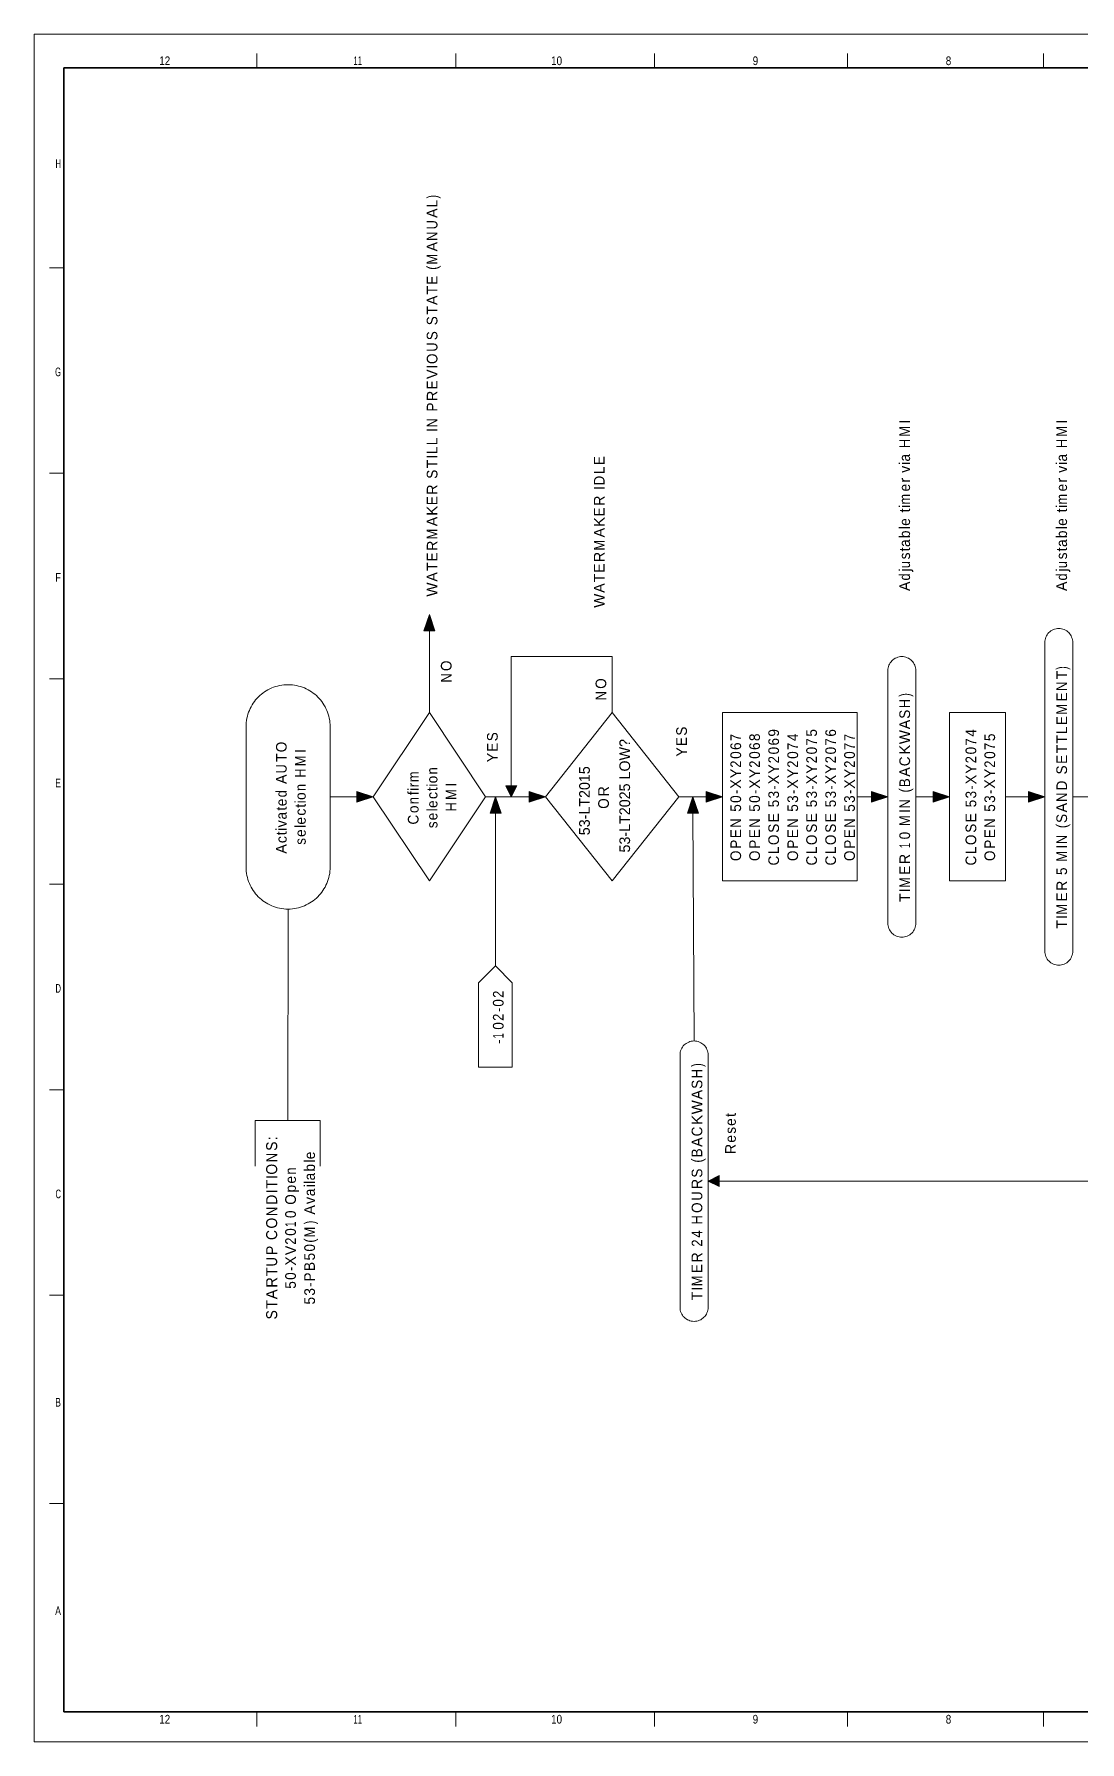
# Model space of a CAD drawing. Header units: millimetres. Extents: x 0 to 841, y 0 to 594.
# Drawn here: x 0 to 364, y 0 to 594 of the extents above; entities that cross this region are included whole.
import ezdxf
from ezdxf.enums import TextEntityAlignment as Align

# ---------------------------------------------------------------- set-up
doc = ezdxf.new("R2010")
doc.units = ezdxf.units.MM
doc.header["$LTSCALE"] = 1.5
for name, color, linetype, lineweight in [('1', 7, 'Continuous', 13), ('51', 7, 'Continuous', 13), ('9', 7, 'Continuous', 13)]:
    doc.layers.add(name, color=color, linetype=linetype, lineweight=lineweight)

msp = doc.modelspace()

# ---------------------------------------------------------------- hatches: boundary and pattern name
at = {"layer": '51'}
for points in [[(139.376, 386.406), (135.549, 386.406), (137.491, 392.123)], [(112.299, 326.835), (112.299, 330.608), (117.954, 328.721)], [(162.454, 323.004), (158.627, 323.004), (160.512, 328.721)], [(164.054, 332.494), (167.881, 332.494), (165.939, 328.721)], [(172.223, 326.835), (172.223, 330.608), (177.878, 328.721)], [(231.061, 323.004), (227.233, 323.004), (229.118, 328.721)], [(233.745, 326.835), (233.745, 330.608), (239.457, 328.721)], [(291.269, 326.835), (291.269, 330.608), (296.981, 328.721)], [(312.747, 326.835), (312.747, 330.608), (318.403, 328.721)], [(345.88, 326.835), (345.88, 330.608), (351.592, 328.721)], [(238.258, 196.944), (238.258, 193.113), (234.431, 195.057)]]:
    msp.add_hatch(color=256, dxfattribs=at).paths.add_polyline_path(points)

# ---------------------------------------------------------------- linework, layer by layer
at = {"layer": '1'}
for p, q in [((77.491, 587.261), (77.491, 582.228)), ((77.491, 587.261), (77.491, 582.228)), ((146.654, 587.261), (146.654, 582.228)), ((146.654, 587.261), (146.654, 582.228)), ((215.817, 587.261), (215.817, 582.228)), ((215.817, 587.261), (215.817, 582.228)), ((282.976, 587.261), (282.976, 582.228)), ((282.976, 587.261), (282.976, 582.228)), ((351.136, 587.261), (351.136, 582.228)), ((351.136, 587.261), (351.136, 582.228)), ((10.333, 512.761), (5.321, 512.761)), ((10.333, 512.761), (5.321, 512.761)), ((10.333, 441.28), (5.321, 441.28)), ((10.333, 441.28), (5.321, 441.28)), ((10.333, 369.799), (5.321, 369.799)), ((10.333, 369.799), (5.321, 369.799)), ((10.333, 298.318), (5.321, 298.318)), ((10.333, 298.318), (5.321, 298.318)), ((10.333, 226.838), (5.321, 226.838)), ((10.333, 226.838), (5.321, 226.838)), ((10.333, 155.357), (5.321, 155.357)), ((10.333, 155.357), (5.321, 155.357)), ((10.333, 82.869), (5.321, 82.869)), ((10.333, 82.869), (5.321, 82.869)), ((77.491, 10.382), (77.491, 5.348)), ((77.491, 10.382), (77.491, 5.348)), ((146.654, 10.382), (146.654, 5.348)), ((146.654, 10.382), (146.654, 5.348)), ((215.817, 10.382), (215.817, 5.348)), ((215.817, 10.382), (215.817, 5.348)), ((282.976, 10.382), (282.976, 5.348)), ((282.976, 10.382), (282.976, 5.348)), ((351.136, 10.382), (351.136, 5.348)), ((351.136, 10.382), (351.136, 5.348))]:
    msp.add_line(p, q, dxfattribs=at)
at = {"layer": '1', "lineweight": 25}
msp.add_line((10.333, 10.382), (10.333, 156.364), dxfattribs=at)
at = {"layer": '1', "lineweight": 35}
msp.add_line((648.95, 10.382), (10.333, 10.382), dxfattribs=at)
msp.add_lwpolyline([(829.263, 112.014), (829.263, 582.228), (10.333, 582.228), (10.333, 10.382)], dxfattribs=at)
msp.add_lwpolyline([(829.263, 112.014), (829.263, 582.228), (10.333, 582.228), (10.333, 10.382)], dxfattribs=at)
at = {"layer": '1', "lineweight": 25}
msp.add_lwpolyline([(648.95, 10.382), (10.333, 10.382), (10.333, 156.364)], dxfattribs=at)
at = {"layer": '51'}
for p, q in [((137.491, 357.992), (137.491, 386.92)), ((102.988, 328.721), (112.757, 328.721)), ((156.97, 328.721), (172.68, 328.721)), ((224.262, 328.721), (234.259, 328.721)), ((286.299, 328.721), (291.726, 328.721)), ((306.75, 328.721), (313.205, 328.721)), ((337.939, 328.721), (346.336, 328.721)), ((361.303, 328.721), (368.672, 328.721)), ((160.512, 269.893), (160.512, 323.461)), ((229.575, 243.824), (229.118, 323.461)), ((88.365, 289.674), (88.25, 216.096)), ((507.598, 195.057), (237.801, 195.057))]:
    msp.add_line(p, q, dxfattribs=at)
for points in [[(139.376, 386.406), (135.549, 386.406), (137.491, 392.123)], [(361.303, 275.039), (361.303, 382.347), (361.303, 382.347), (361.303, 382.861), (361.189, 383.376), (361.075, 383.834), (360.903, 384.291), (360.731, 384.691), (360.503, 385.091), (360.217, 385.491), (359.875, 385.835), (359.532, 386.12), (359.19, 386.406), (358.732, 386.635), (358.332, 386.864), (357.876, 387.035), (357.419, 387.15), (356.961, 387.206), (356.447, 387.264), (355.933, 387.206), (355.476, 387.15), (354.962, 387.035), (354.562, 386.864), (354.106, 386.635), (353.706, 386.406), (353.363, 386.12), (353.02, 385.835), (352.677, 385.491), (352.391, 385.091), (352.163, 384.691), (351.935, 384.291), (351.763, 383.834), (351.649, 383.376), (351.592, 382.861), (351.592, 382.347), (351.592, 382.347), (351.592, 275.039), (351.592, 274.524), (351.649, 274.067), (351.763, 273.609), (351.935, 273.152), (352.163, 272.694), (352.391, 272.294), (352.677, 271.951), (353.02, 271.608), (353.363, 271.265), (353.706, 270.98), (354.106, 270.75), (354.562, 270.522), (354.962, 270.408), (355.476, 270.236), (355.933, 270.179), (356.447, 270.179), (356.961, 270.179), (357.419, 270.236), (357.876, 270.408), (358.332, 270.522), (358.732, 270.75), (359.19, 270.98), (359.532, 271.265), (359.875, 271.608), (360.217, 271.951), (360.503, 272.294), (360.731, 272.694), (360.903, 273.152), (361.075, 273.609), (361.189, 274.067), (361.303, 274.524), (361.303, 275.039)], [(306.75, 284.814), (306.75, 372.628), (306.75, 372.628), (306.692, 373.086), (306.635, 373.6), (306.521, 374.057), (306.35, 374.515), (306.121, 374.915), (305.893, 375.315), (305.607, 375.715), (305.265, 376.058), (304.921, 376.402), (304.579, 376.63), (304.179, 376.916), (303.722, 377.087), (303.265, 377.259), (302.808, 377.373), (302.351, 377.487), (301.837, 377.487), (301.323, 377.487), (300.866, 377.373), (300.409, 377.259), (299.952, 377.087), (299.494, 376.916), (299.095, 376.63), (298.752, 376.402), (298.409, 376.058), (298.067, 375.715), (297.781, 375.315), (297.553, 374.915), (297.324, 374.515), (297.21, 374.057), (297.095, 373.6), (296.981, 373.086), (296.981, 372.628), (296.981, 372.628), (296.981, 372.628), (296.981, 284.814), (296.981, 284.3), (297.095, 283.843), (297.21, 283.328), (297.324, 282.871), (297.553, 282.471), (297.781, 282.07), (298.067, 281.67), (298.409, 281.328), (298.752, 281.041), (299.095, 280.755), (299.494, 280.527), (299.952, 280.298), (300.409, 280.127), (300.866, 280.013), (301.323, 279.955), (301.837, 279.898), (302.351, 279.955), (302.808, 280.013), (303.265, 280.127), (303.722, 280.298), (304.179, 280.527), (304.579, 280.755), (304.921, 281.041), (305.265, 281.328), (305.607, 281.67), (305.893, 282.07), (306.121, 282.471), (306.35, 282.871), (306.521, 283.328), (306.635, 283.843), (306.692, 284.3), (306.75, 284.814)], [(156.97, 328.721), (137.491, 299.45), (117.954, 328.721), (137.491, 357.992)], [(224.262, 328.721), (201.07, 299.45), (177.878, 328.721), (201.07, 357.992)], [(239.457, 299.45), (239.457, 357.992), (286.299, 357.992), (286.299, 299.45)], [(318.403, 299.45), (318.403, 357.992), (337.939, 357.992), (337.939, 299.45)], [(112.299, 326.835), (112.299, 330.608), (117.954, 328.721)], [(162.454, 323.004), (158.627, 323.004), (160.512, 328.721)], [(164.054, 332.494), (167.881, 332.494), (165.939, 328.721)], [(172.223, 326.835), (172.223, 330.608), (177.878, 328.721)], [(231.061, 323.004), (227.233, 323.004), (229.118, 328.721)], [(233.745, 326.835), (233.745, 330.608), (239.457, 328.721)], [(291.269, 326.835), (291.269, 330.608), (296.981, 328.721)], [(312.747, 326.835), (312.747, 330.608), (318.403, 328.721)], [(345.88, 326.835), (345.88, 330.608), (351.592, 328.721)], [(166.339, 234.733), (166.339, 264.005), (160.512, 269.893), (154.628, 264.005), (154.628, 234.733)], [(234.431, 151.15), (234.431, 238.964), (234.431, 239.421), (234.317, 239.936), (234.202, 240.393), (234.031, 240.85), (233.859, 241.251), (233.631, 241.651), (233.345, 242.051), (233.002, 242.394), (232.66, 242.68), (232.317, 242.966), (231.917, 243.194), (231.46, 243.424), (231.003, 243.594), (230.546, 243.709), (230.089, 243.766), (229.575, 243.824), (229.061, 243.766), (228.604, 243.709), (228.09, 243.594), (227.69, 243.424), (227.233, 243.194), (226.833, 242.966), (226.491, 242.68), (226.091, 242.394), (225.805, 242.051), (225.519, 241.651), (225.291, 241.251), (225.062, 240.85), (224.891, 240.393), (224.776, 239.936), (224.72, 239.421), (224.72, 238.964), (224.72, 238.964), (224.72, 238.964), (224.72, 151.15), (224.72, 150.636), (224.776, 150.121), (224.891, 149.664), (225.062, 149.206), (225.291, 148.806), (225.519, 148.406), (225.805, 148.006), (226.091, 147.663), (226.491, 147.377), (226.833, 147.091), (227.233, 146.806), (227.69, 146.634), (228.09, 146.462), (228.604, 146.348), (229.061, 146.291), (229.575, 146.234), (230.089, 146.291), (230.546, 146.348), (231.003, 146.462), (231.46, 146.634), (231.917, 146.806), (232.317, 147.091), (232.66, 147.377), (233.002, 147.663), (233.345, 148.006), (233.631, 148.406), (233.859, 148.806), (234.031, 149.206), (234.202, 149.664), (234.317, 150.121), (234.431, 150.636), (234.431, 151.15)], [(238.258, 196.944), (238.258, 193.113), (234.431, 195.057)]]:
    msp.add_lwpolyline(points, close=True, dxfattribs=at)
for points in [[(201.07, 357.992), (201.07, 377.487), (165.939, 377.487), (165.939, 332.037)], [(102.988, 304.309), (102.988, 353.076), (102.988, 353.076), (102.931, 353.819), (102.874, 354.562), (102.817, 355.306), (102.646, 356.049), (102.474, 356.735), (102.302, 357.42), (102.074, 358.107), (101.789, 358.793), (101.503, 359.422), (101.217, 360.05), (100.817, 360.68), (100.475, 361.251), (100.075, 361.823), (99.618, 362.394), (99.161, 362.909), (98.646, 363.424), (98.19, 363.939), (97.619, 364.395), (97.105, 364.796), (96.533, 365.253), (95.905, 365.596), (95.276, 365.939), (94.648, 366.282), (94.02, 366.568), (93.335, 366.854), (92.706, 367.083), (91.963, 367.254), (91.278, 367.426), (90.535, 367.54), (89.85, 367.654), (89.107, 367.712), (88.365, 367.712), (87.565, 367.712), (86.822, 367.654), (86.137, 367.54), (85.394, 367.426), (84.709, 367.254), (83.966, 367.083), (83.28, 366.854), (82.652, 366.568), (81.967, 366.282), (81.339, 365.939), (80.767, 365.596), (80.139, 365.253), (79.568, 364.796), (79.054, 364.395), (78.482, 363.939), (77.968, 363.424), (77.511, 362.909), (77.054, 362.394), (76.597, 361.823), (76.197, 361.251), (75.854, 360.68), (75.454, 360.05), (75.169, 359.422), (74.883, 358.793), (74.598, 358.107), (74.369, 357.42), (74.198, 356.735), (74.026, 356.049), (73.855, 355.306), (73.798, 354.562), (73.741, 353.819), (73.741, 353.076), (73.741, 353.076), (73.741, 304.309), (73.741, 303.566), (73.798, 302.823), (73.855, 302.08), (74.026, 301.337), (74.198, 300.65), (74.369, 299.965), (74.598, 299.279), (74.883, 298.593), (75.169, 297.964), (75.454, 297.335), (75.854, 296.706), (76.197, 296.135), (76.597, 295.562), (77.054, 294.991), (77.511, 294.476), (77.968, 293.961), (78.482, 293.447), (79.054, 292.99), (79.568, 292.59), (80.139, 292.19), (80.767, 291.789), (81.339, 291.446), (81.967, 291.103), (82.652, 290.817), (83.28, 290.589), (83.966, 290.36), (84.709, 290.131), (85.394, 289.96), (86.137, 289.846), (86.822, 289.731), (87.565, 289.674), (88.365, 289.674)], [(88.365, 289.674), (89.107, 289.674), (89.85, 289.731), (90.535, 289.846), (91.278, 289.96), (91.963, 290.131), (92.706, 290.36), (93.335, 290.589), (94.02, 290.817), (94.648, 291.103), (95.276, 291.446), (95.905, 291.789), (96.533, 292.19), (97.105, 292.59), (97.619, 292.99), (98.19, 293.447), (98.646, 293.961), (99.161, 294.476), (99.618, 294.991), (100.075, 295.562), (100.475, 296.135), (100.817, 296.706), (101.217, 297.335), (101.503, 297.964), (101.789, 298.593), (102.074, 299.279), (102.302, 299.965), (102.474, 300.65), (102.646, 301.337), (102.817, 302.08), (102.874, 302.823), (102.931, 303.566), (102.988, 304.309), (102.988, 304.309)], [(76.939, 200.26), (76.939, 216.096), (99.504, 216.096), (99.504, 200.26)]]:
    msp.add_lwpolyline(points, dxfattribs=at)
at = {"layer": '9'}
msp.add_lwpolyline([(0, 0), (841, 0), (841, 594), (0, 594)], close=True, dxfattribs=at)
msp.add_lwpolyline([(0, 0), (841, 0), (841, 594), (0, 594)], close=True, dxfattribs=at)

# ---------------------------------------------------------------- texts
at = {"layer": '1'}
for s, width, p in [('12', 0.85, (45.415, 583.235)), ('12', 0.85, (45.415, 583.235)), ('11', 0.65, (112.578, 583.235)), ('11', 0.65, (112.578, 583.235)), ('10', 0.85, (181.736, 583.235)), ('10', 0.85, (181.736, 583.235)), ('9', 0.85, (250.906, 583.235)), ('9', 0.85, (250.906, 583.235)), ('8', 0.85, (318.064, 583.235)), ('8', 0.85, (318.064, 583.235)), ('12', 0.85, (45.415, 6.354)), ('12', 0.85, (45.415, 6.354)), ('11', 0.65, (112.578, 6.354)), ('11', 0.65, (112.578, 6.354)), ('10', 0.85, (181.736, 6.354)), ('10', 0.85, (181.736, 6.354)), ('9', 0.85, (250.906, 6.354)), ('9', 0.85, (250.906, 6.354)), ('8', 0.85, (318.064, 6.354)), ('8', 0.85, (318.064, 6.354))]:
    msp.add_text(s, height=3.02, dxfattribs=dict(at, width=width)).set_placement(p, align=Align.CENTER)
for s, width, p in [('H', 0.65, (9.329, 547.494)), ('H', 0.65, (9.329, 547.494)), ('G', 0.65, (9.329, 475.007)), ('G', 0.65, (9.329, 475.007)), ('F', 0.8, (9.329, 403.526)), ('F', 0.8, (9.329, 403.526)), ('E', 0.75, (9.329, 332.045)), ('E', 0.75, (9.329, 332.045)), ('D', 0.65, (9.329, 260.565)), ('D', 0.65, (9.329, 260.565)), ('C', 0.65, (9.329, 189.083)), ('C', 0.65, (9.329, 189.083)), ('B', 0.75, (9.329, 116.596)), ('B', 0.75, (9.329, 116.596)), ('A', 0.75, (9.329, 44.109)), ('A', 0.75, (9.329, 44.109))]:
    msp.add_text(s, height=3.02, dxfattribs=dict(at, width=width)).set_placement(p, align=Align.RIGHT)
at = {"layer": '51'}
for s, height, width, p in [(')', 3.713, 0.75, (140.291, 536.821)), ('L', 3.713, 0.95, (140.291, 533.734)), ('U', 3.713, 0.9, (140.291, 526.073)), ('N', 3.713, 0.9, (140.291, 522.071)), ('M', 3.713, 0.9, (140.291, 513.839)), ('(', 3.713, 0.9, (140.291, 512.009)), ('E', 3.713, 0.95, (140.291, 506.807)), ('S', 3.713, 0.95, (140.291, 492.743)), ('S', 3.713, 0.95, (140.291, 487.54)), ('O', 3.713, 0.95, (140.291, 479.25)), ('U', 3.713, 0.9, (140.291, 483.539)), ('E', 3.713, 0.95, (140.291, 470.389)), ('P', 3.713, 0.95, (140.291, 462.728)), ('N', 3.713, 0.9, (140.291, 457.183)), ('L', 3.713, 0.95, (140.291, 451.009)), ('M', 3.713, 0.9, (304.693, 453.981)), ('H', 3.713, 0.9, (304.693, 449.98)), ('M', 3.713, 0.9, (359.304, 453.981)), ('H', 3.713, 0.9, (359.304, 449.98)), ('L', 3.713, 0.95, (140.291, 447.921)), ('E', 3.713, 0.95, (198.443, 444.091)), ('a', 3.713, 0.95, (304.693, 445.349)), ('a', 3.713, 0.95, (359.304, 445.349)), ('S', 3.713, 0.95, (140.291, 439.346)), ('L', 3.713, 0.95, (198.443, 441.004)), ('D', 3.713, 0.95, (198.443, 437.002)), ('e', 3.713, 0.95, (304.693, 434.944)), ('m', 3.713, 0.9, (304.693, 430.37)), ('e', 3.713, 0.95, (359.304, 434.944)), ('m', 3.713, 0.9, (359.304, 430.37)), ('E', 3.713, 0.95, (140.291, 430.142)), ('K', 3.713, 1.05, (140.291, 426.483)), ('E', 3.713, 0.95, (198.443, 426.254)), ('K', 3.713, 1.05, (198.443, 422.595)), ('e', 3.713, 0.95, (304.693, 422.995)), ('e', 3.713, 0.95, (359.304, 422.995)), ('M', 3.713, 0.9, (140.291, 418.25)), ('M', 3.713, 0.9, (198.443, 414.362)), ('b', 3.713, 0.95, (304.693, 418.707)), ('a', 3.713, 0.95, (304.693, 415.62)), ('b', 3.713, 0.95, (359.304, 418.707)), ('a', 3.713, 0.95, (359.304, 415.62)), ('E', 3.713, 0.95, (140.291, 410.589)), ('s', 3.713, 0.95, (304.693, 411.332)), ('u', 3.713, 0.9, (304.693, 408.245)), ('s', 3.713, 0.95, (359.304, 411.332)), ('u', 3.713, 0.9, (359.304, 408.245)), ('E', 3.713, 0.95, (198.443, 406.702)), ('d', 3.713, 0.9, (304.693, 403.957)), ('d', 3.713, 0.9, (359.304, 403.957)), ('W', 3.713, 1.05, (140.291, 398.355)), ('W', 3.713, 1.05, (198.443, 394.467)), ('O', 3.713, 0.95, (145.203, 372.457)), ('N', 3.713, 0.9, (145.203, 368.454)), ('O', 3.713, 0.95, (199.013, 366.282)), (')', 3.713, 0.75, (359.304, 372.914)), ('N', 3.713, 0.9, (359.304, 365.539)), ('N', 3.713, 0.9, (199.013, 362.28)), (')', 3.713, 0.75, (304.693, 363.538)), ('H', 3.713, 0.9, (304.693, 359.536)), ('E', 3.713, 0.95, (359.304, 361.88)), ('S', 3.713, 0.95, (304.693, 355.877)), ('M', 3.713, 0.9, (359.304, 357.306)), ('E', 3.713, 0.95, (359.304, 353.647)), ('S', 3.713, 0.95, (161.255, 348.045)), ('S', 3.713, 0.95, (227.061, 349.989)), ('8', 3.713, 0.95, (252.482, 348.102)), ('9', 3.713, 0.95, (259.108, 349.646)), ('4', 3.713, 0.95, (265.735, 348.102)), ('5', 3.713, 0.95, (272.304, 349.646)), ('6', 3.713, 0.95, (278.93, 349.646)), ('W', 3.713, 1.05, (304.693, 347.016)), ('4', 3.713, 0.95, (327.714, 349.646)), ('5', 3.713, 0.95, (334.283, 348.102)), ('L', 3.713, 0.95, (359.304, 350.561)), ('O', 3.713, 0.95, (87.85, 344.214)), ('E', 3.713, 0.95, (161.255, 344.386)), ('E', 3.713, 0.95, (227.061, 346.33)), ('6', 3.713, 0.95, (245.913, 345.015)), ('7', 3.713, 0.9, (245.913, 348.102)), ('6', 3.713, 0.95, (252.482, 345.015)), ('6', 3.713, 0.95, (259.108, 346.558)), ('0', 3.713, 0.95, (259.108, 343.472)), ('7', 3.713, 0.9, (265.735, 345.015)), ('0', 3.713, 0.95, (272.304, 343.472)), ('7', 3.713, 0.9, (272.304, 346.558)), ('0', 3.713, 0.95, (278.93, 343.472)), ('7', 3.713, 0.9, (278.93, 346.558)), ('7', 3.713, 0.9, (285.499, 348.102)), ('7', 3.713, 0.9, (285.499, 345.015)), ('K', 3.713, 1.05, (304.693, 343.357)), ('0', 3.713, 0.95, (327.714, 343.472)), ('7', 3.713, 0.9, (327.714, 346.558)), ('7', 3.713, 0.9, (334.283, 345.015)), ('U', 3.713, 0.9, (87.85, 336.839)), ('M', 3.713, 0.9, (94.476, 339.355)), ('n', 3.713, 0.9, (140.291, 336.497)), ('0', 3.713, 0.95, (245.913, 341.928)), ('2', 3.713, 0.9, (245.913, 338.84)), ('0', 3.713, 0.95, (252.482, 341.928)), ('2', 3.713, 0.9, (252.482, 338.84)), ('2', 3.713, 0.9, (259.108, 340.384)), ('0', 3.713, 0.95, (265.735, 341.928)), ('2', 3.713, 0.9, (265.735, 338.84)), ('2', 3.713, 0.9, (272.304, 340.384)), ('2', 3.713, 0.9, (278.93, 340.384)), ('0', 3.713, 0.95, (285.499, 341.928)), ('2', 3.713, 0.9, (285.499, 338.84)), ('C', 3.713, 0.95, (304.693, 339.355)), ('2', 3.713, 0.9, (327.714, 340.384)), ('0', 3.713, 0.95, (334.283, 341.928)), ('2', 3.713, 0.9, (334.283, 338.84)), ('S', 3.713, 0.95, (359.304, 336.497)), ('E', 3.713, 0.95, (359.304, 340.155)), ('H', 3.713, 0.9, (94.476, 335.353)), ('n', 3.713, 0.9, (94.476, 330.722)), ('m', 3.713, 0.9, (133.721, 333.809)), ('o', 3.713, 0.95, (140.291, 333.409)), ('B', 3.713, 0.95, (304.693, 332.037)), ('D', 3.713, 0.95, (359.304, 330.951)), ('d', 3.713, 0.9, (87.85, 328.55)), ('e', 3.713, 0.95, (87.85, 325.463)), ('o', 3.713, 0.95, (94.476, 327.635)), ('n', 3.713, 0.9, (133.721, 326.149)), ('e', 3.713, 0.95, (140.291, 324.834)), ('M', 3.713, 0.9, (146.917, 327.635)), ('O', 3.713, 0.95, (199.926, 324.548)), ('0', 3.713, 0.95, (245.913, 326.606)), ('-', 3.713, 0.9, (245.913, 329.693)), ('0', 3.713, 0.95, (252.482, 326.606)), ('-', 3.713, 0.9, (252.482, 329.693)), ('3', 3.713, 0.95, (259.108, 328.15)), ('5', 3.713, 0.95, (259.108, 325.062)), ('-', 3.713, 0.9, (259.108, 331.237)), ('3', 3.713, 0.95, (265.735, 326.606)), ('-', 3.713, 0.9, (265.735, 329.693)), ('3', 3.713, 0.95, (272.304, 328.15)), ('5', 3.713, 0.95, (272.304, 325.062)), ('-', 3.713, 0.9, (272.304, 331.237)), ('3', 3.713, 0.95, (278.93, 328.15)), ('5', 3.713, 0.95, (278.93, 325.062)), ('-', 3.713, 0.9, (278.93, 331.237)), ('3', 3.713, 0.95, (285.499, 326.606)), ('-', 3.713, 0.9, (285.499, 329.693)), ('(', 3.713, 0.9, (304.693, 330.208)), ('N', 3.713, 0.9, (304.693, 324.662)), ('3', 3.713, 0.95, (327.714, 328.15)), ('5', 3.713, 0.95, (327.714, 325.062)), ('-', 3.713, 0.9, (327.714, 331.237)), ('3', 3.713, 0.95, (334.283, 326.606)), ('-', 3.713, 0.9, (334.283, 329.693)), ('N', 3.713, 0.9, (359.304, 326.949)), ('a', 3.713, 0.95, (87.85, 320.831)), ('e', 3.713, 0.95, (94.476, 319.06)), ('C', 3.713, 0.95, (133.721, 319.06)), ('o', 3.713, 0.95, (133.721, 323.061)), ('e', 3.713, 0.95, (140.291, 320.546)), ('H', 3.713, 0.9, (146.917, 323.633)), ('5', 3.713, 0.95, (245.913, 323.519)), ('N', 3.713, 0.9, (245.913, 317.973)), ('5', 3.713, 0.95, (252.482, 323.519)), ('N', 3.713, 0.9, (252.482, 317.973)), ('E', 3.713, 0.95, (259.108, 319.86)), ('5', 3.713, 0.95, (265.735, 323.519)), ('N', 3.713, 0.9, (265.735, 317.973)), ('E', 3.713, 0.95, (272.304, 319.86)), ('E', 3.713, 0.95, (278.93, 319.86)), ('5', 3.713, 0.95, (285.499, 323.519)), ('N', 3.713, 0.9, (285.499, 317.973)), ('M', 3.713, 0.9, (304.693, 318.545)), ('E', 3.713, 0.95, (327.714, 319.86)), ('5', 3.713, 0.95, (334.283, 323.519)), ('N', 3.713, 0.9, (334.283, 317.973)), ('S', 3.713, 0.95, (359.304, 319.631)), ('e', 3.713, 0.95, (94.476, 314.772)), ('s', 3.713, 0.95, (140.291, 317.802)), ('E', 3.713, 0.95, (245.913, 314.314)), ('E', 3.713, 0.95, (252.482, 314.314)), ('S', 3.713, 0.95, (259.108, 316.201)), ('O', 3.713, 0.95, (259.108, 311.913)), ('E', 3.713, 0.95, (265.735, 314.314)), ('S', 3.713, 0.95, (272.304, 316.201)), ('O', 3.713, 0.95, (272.304, 311.913)), ('S', 3.713, 0.95, (278.93, 316.201)), ('O', 3.713, 0.95, (278.93, 311.913)), ('E', 3.713, 0.95, (285.499, 314.314)), ('0', 3.713, 0.95, (304.693, 313.914)), ('S', 3.713, 0.95, (327.714, 316.201)), ('O', 3.713, 0.95, (327.714, 311.913)), ('E', 3.713, 0.95, (334.283, 314.314)), ('(', 3.713, 0.9, (359.304, 317.802)), ('N', 3.713, 0.9, (359.304, 312.256)), ('s', 3.713, 0.95, (94.476, 312.028)), ('O', 3.713, 0.95, (245.913, 306.368)), ('P', 3.713, 0.95, (245.913, 310.656)), ('O', 3.713, 0.95, (252.482, 306.368)), ('P', 3.713, 0.95, (252.482, 310.656)), ('L', 3.713, 0.95, (259.108, 308.826)), ('O', 3.713, 0.95, (265.735, 306.368)), ('P', 3.713, 0.95, (265.735, 310.656)), ('L', 3.713, 0.95, (272.304, 308.826)), ('L', 3.713, 0.95, (278.93, 308.826)), ('O', 3.713, 0.95, (285.499, 306.368)), ('P', 3.713, 0.95, (285.499, 310.656)), ('1', 3.713, 0.7, (304.693, 310.827)), ('L', 3.713, 0.95, (327.714, 308.826)), ('O', 3.713, 0.95, (334.283, 306.368)), ('P', 3.713, 0.95, (334.283, 310.656)), ('M', 3.713, 0.9, (359.304, 306.139)), ('C', 3.713, 0.95, (259.108, 304.824)), ('C', 3.713, 0.95, (272.304, 304.824)), ('C', 3.713, 0.95, (278.93, 304.824)), ('E', 3.713, 0.95, (304.693, 301.623)), ('C', 3.713, 0.95, (327.714, 304.824)), ('5', 3.713, 0.95, (359.304, 301.509)), ('M', 3.713, 0.9, (304.693, 297.049)), ('E', 3.713, 0.95, (359.304, 292.304)), ('M', 3.713, 0.9, (359.304, 287.73)), ('2', 3.713, 0.9, (163.311, 258.802)), ('0', 3.713, 0.95, (163.311, 255.715)), ('2', 3.713, 0.9, (163.311, 250.798)), ('0', 3.713, 0.95, (163.311, 247.711)), ('-', 3.713, 0.9, (163.311, 253.885)), ('1', 3.713, 0.7, (163.311, 244.624)), ('-', 3.713, 0.9, (163.311, 242.794)), (')', 3.713, 0.75, (232.431, 234.791)), ('H', 3.713, 0.9, (232.431, 230.789)), ('S', 3.713, 0.95, (232.431, 227.13)), ('W', 3.713, 1.05, (232.431, 218.269)), ('K', 3.713, 1.05, (232.431, 214.609)), ('e', 3.713, 0.95, (244.084, 214.266)), ('S', 3.827, 0.95, (84.537, 205.576)), ('C', 3.713, 0.95, (232.431, 210.608)), ('e', 3.713, 0.95, (244.084, 208.435)), ('s', 3.713, 0.95, (244.084, 211.522)), ('N', 3.827, 0.9, (84.537, 201.575)), ('e', 3.713, 0.95, (97.676, 202.661)), ('(', 3.713, 0.9, (232.431, 201.461)), ('B', 3.713, 0.95, (232.431, 203.29)), ('O', 3.827, 0.95, (84.537, 197.287)), ('n', 3.713, 0.9, (91.05, 197.287)), ('e', 3.713, 0.95, (91.05, 194.2)), ('b', 3.713, 0.95, (97.676, 198.373)), ('a', 3.713, 0.95, (97.676, 195.286)), ('S', 3.713, 0.95, (232.431, 196.257)), ('D', 3.827, 0.95, (84.537, 186.824)), ('O', 3.713, 0.95, (91.05, 186.824)), ('p', 3.713, 0.95, (91.05, 191.113)), ('a', 3.713, 0.95, (97.676, 189.798)), ('U', 3.713, 0.9, (232.431, 188.254)), ('N', 3.827, 0.9, (84.537, 182.823)), ('0', 3.713, 0.95, (91.05, 182.194)), ('O', 3.713, 0.95, (232.431, 183.966)), ('O', 3.827, 0.95, (84.537, 178.535)), ('0', 3.713, 0.95, (91.05, 176.02)), ('1', 3.713, 0.7, (91.05, 179.107)), (')', 3.713, 0.75, (97.676, 180.021)), ('M', 3.713, 0.9, (97.676, 175.448)), ('H', 3.713, 0.9, (232.431, 179.965)), ('C', 3.827, 0.95, (84.537, 174.533)), ('P', 3.827, 0.95, (84.537, 169.331)), ('2', 3.713, 0.9, (91.05, 172.932)), ('(', 3.713, 0.9, (97.676, 173.618)), ('0', 3.713, 0.95, (97.676, 170.531)), ('2', 3.713, 0.9, (232.431, 172.246)), ('4', 3.713, 0.95, (232.431, 175.334)), ('U', 3.827, 0.9, (84.537, 165.328)), ('5', 3.713, 0.95, (97.676, 167.444)), ('B', 3.713, 0.95, (97.676, 163.785)), ('0', 3.713, 0.95, (91.05, 160.698)), ('-', 3.713, 0.9, (91.05, 163.785)), ('P', 3.713, 0.95, (97.676, 160.126)), ('E', 3.713, 0.95, (232.431, 163.042)), ('M', 3.713, 0.9, (232.431, 158.469)), ('5', 3.713, 0.95, (91.05, 157.611)), ('3', 3.713, 0.95, (97.676, 155.209)), ('5', 3.713, 0.95, (97.676, 152.122)), ('-', 3.713, 0.9, (97.676, 158.297)), ('S', 3.827, 0.95, (84.537, 146.92))]:
    msp.add_text(s, height=height, rotation=90, dxfattribs=dict(at, width=width)).set_placement(p)
for s, height, p in [('A', 3.713, (140.291, 530.075)), ('A', 3.713, (140.291, 518.413)), ('T', 3.713, (140.291, 503.434)), ('A', 3.713, (140.291, 499.775)), ('T', 3.713, (140.291, 496.402)), ('I', 3.713, (140.291, 477.707)), ('V', 3.713, (140.291, 474.048)), ('R', 3.713, (140.291, 466.387)), ('I', 3.713, (304.693, 458.555)), ('I', 3.713, (359.304, 458.555)), ('I', 3.713, (140.291, 455.639)), ('I', 3.713, (140.291, 446.378)), ('T', 3.713, (140.291, 443.005)), ('i', 3.713, (304.693, 444.148)), ('r', 3.713, (304.693, 438.031)), ('v', 3.713, (304.693, 441.404)), ('i', 3.713, (359.304, 444.148)), ('r', 3.713, (359.304, 438.031)), ('v', 3.713, (359.304, 441.404)), ('R', 3.713, (140.291, 433.8)), ('I', 3.713, (198.443, 435.458)), ('R', 3.713, (198.443, 429.913)), ('i', 3.713, (304.693, 429.169)), ('t', 3.713, (304.693, 427.626)), ('i', 3.713, (359.304, 429.169)), ('t', 3.713, (359.304, 427.626)), ('A', 3.713, (140.291, 422.824)), ('A', 3.713, (198.443, 418.936)), ('l', 3.713, (304.693, 421.794)), ('l', 3.713, (359.304, 421.794)), ('R', 3.713, (140.291, 414.248)), ('T', 3.713, (140.291, 407.216)), ('R', 3.713, (198.443, 410.361)), ('t', 3.713, (304.693, 414.076)), ('t', 3.713, (359.304, 414.076)), ('A', 3.713, (140.291, 403.557)), ('T', 3.713, (198.443, 403.328)), ('j', 3.713, (304.693, 407.045)), ('j', 3.713, (359.304, 407.045)), ('A', 3.713, (198.443, 399.669)), ('A', 3.713, (304.693, 400.298)), ('A', 3.713, (359.304, 400.298)), ('T', 3.713, (359.304, 369.541)), ('A', 3.713, (304.693, 352.218)), ('I', 3.713, (94.476, 343.928)), ('53-LT2025 LOW?', 3.713, (207.3, 309.346)), ('Y', 3.713, (227.061, 342.671)), ('T', 3.713, (359.304, 347.187)), ('T', 3.713, (359.304, 343.814)), ('T', 3.713, (87.85, 340.842)), ('Y', 3.713, (161.255, 340.727)), ('53-LT2015', 3.713, (193.3, 315.346)), ('Y', 3.713, (259.108, 336.725)), ('Y', 3.713, (272.304, 336.725)), ('Y', 3.713, (278.93, 336.725)), ('A', 3.713, (304.693, 335.696)), ('Y', 3.713, (327.714, 336.725)), ('A', 3.713, (87.85, 333.18)), ('r', 3.713, (133.721, 331.98)), ('i', 3.713, (140.291, 332.209)), ('I', 3.713, (146.917, 332.209)), ('Y', 3.713, (245.913, 335.182)), ('X', 3.713, (245.913, 331.523)), ('Y', 3.713, (252.482, 335.182)), ('X', 3.713, (252.482, 331.523)), ('X', 3.713, (259.108, 333.066)), ('Y', 3.713, (265.735, 335.182)), ('X', 3.713, (265.735, 331.523)), ('X', 3.713, (272.304, 333.066)), ('X', 3.713, (278.93, 333.066)), ('Y', 3.713, (285.499, 335.182)), ('X', 3.713, (285.499, 331.523)), ('X', 3.713, (327.714, 333.066)), ('Y', 3.713, (334.283, 335.182)), ('X', 3.713, (334.283, 331.523)), ('i', 3.713, (94.476, 326.435)), ('i', 3.713, (133.721, 330.78)), ('f', 3.713, (133.721, 329.236)), ('t', 3.713, (140.291, 330.665)), ('c', 3.713, (140.291, 327.921)), ('R', 3.713, (199.926, 328.835)), ('t', 3.713, (87.85, 323.919)), ('t', 3.713, (94.476, 324.891)), ('c', 3.713, (94.476, 322.146)), ('l', 3.713, (140.291, 323.633)), ('I', 3.713, (304.693, 323.119)), ('A', 3.713, (359.304, 323.29)), ('i', 3.713, (87.85, 316.887)), ('t', 3.713, (87.85, 315.343)), ('c', 3.713, (87.85, 312.599)), ('v', 3.713, (87.85, 318.087)), ('l', 3.713, (94.476, 317.859)), ('A', 3.713, (87.85, 308.94)), ('I', 3.713, (359.304, 310.713)), ('R', 3.713, (304.693, 305.282)), ('R', 3.713, (359.304, 295.963)), ('I', 3.713, (304.693, 295.506)), ('T', 3.713, (304.693, 292.132)), ('I', 3.713, (359.304, 286.187)), ('T', 3.713, (359.304, 282.813)), ('A', 3.713, (232.431, 223.471)), ('t', 3.713, (244.084, 217.354)), (':', 3.827, (84.537, 209.235)), ('A', 3.713, (232.431, 206.949)), ('l', 3.713, (97.676, 201.461)), ('R', 3.713, (244.084, 204.433)), ('I', 3.827, (84.537, 195.743)), ('T', 3.827, (84.537, 192.37)), ('I', 3.827, (84.537, 190.827)), ('l', 3.713, (97.676, 194.085)), ('i', 3.713, (97.676, 192.885)), ('R', 3.713, (232.431, 192.256)), ('A', 3.713, (97.676, 183.394)), ('v', 3.713, (97.676, 187.054)), ('V', 3.713, (91.05, 169.273)), ('X', 3.713, (91.05, 165.614)), ('R', 3.713, (232.431, 166.701)), ('T', 3.827, (84.537, 161.956)), ('R', 3.827, (84.537, 157.954)), ('A', 3.827, (84.537, 153.952)), ('I', 3.713, (232.431, 156.924)), ('T', 3.713, (232.431, 153.552)), ('T', 3.827, (84.537, 150.579))]:
    msp.add_text(s, height=height, rotation=90, dxfattribs=at).set_placement(p)

doc.saveas('drawing.dxf')
